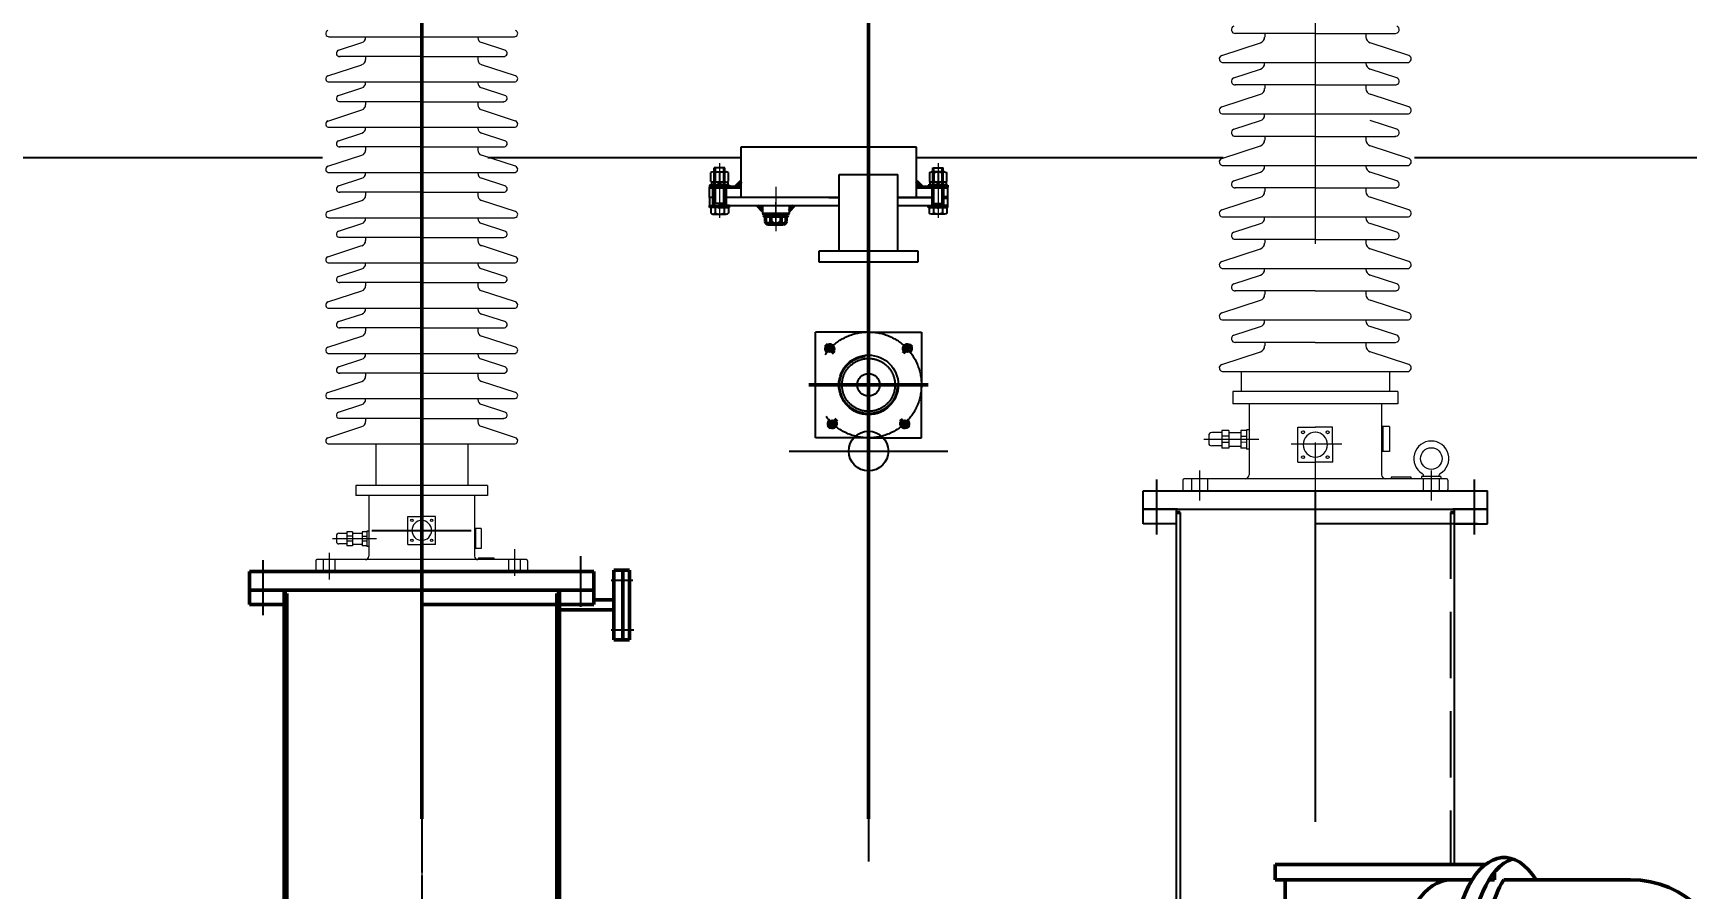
# Model space of a CAD drawing. Header units: millimetres. Extents: x -1000 to 22760, y -400 to 16400.
# Drawn here: x 10897 to 13395, y 12194 to 13487 of the extents above; entities that cross this region are included whole.
import ezdxf

# ---------------------------------------------------------------- set-up
doc = ezdxf.new("R2010")
doc.units = ezdxf.units.MM
doc.header["$LTSCALE"] = 400
for name, pattern in [('CENTER', [2, 1.25, -0.25, 0.25, -0.25]), ('DASHED', [0.75, 0.5, -0.25]), ('DASHED2', [0.375, 0.25, -0.125])]:
    doc.linetypes.add(name, pattern=pattern)
for name, color, linetype, lineweight in [('0粗实线层', 7, 'Continuous', 50), ('1.粗实线', 1, 'Continuous', 50), ('1虚线层', 5, 'DASHED', 25), ('2.点划线', 2, 'CENTER', 18), ('2中心线层', 1, 'CENTER', 25)]:
    doc.layers.add(name, color=color, linetype=linetype, lineweight=lineweight)
for name, color, linetype in [('1', 5, 'DASHED2'), ('1轮廓实线层', 7, 'Continuous'), ('2', 2, 'CENTER'), ('2细线层', 4, 'Continuous'), ('3中心线层', 1, 'CENTER'), ('4虚线层', 6, 'DASHED'), ('5剖面线层', 2, 'Continuous')]:
    doc.layers.add(name, color=color, linetype=linetype)
doc.styles.add('TH_GBDIM', font='txt.shx', dxfattribs={"width": 0.67, "bigfont": 'hztxt.shx'})
doc.dimstyles.new('TH_GBDIM', dxfattribs={"dimscale": 40, "dimtxt": 3.5, "dimasz": 2.5, "dimexe": 2, "dimexo": 0, "dimgap": 1.5, "dimtad": 0, "dimtoh": 1, "dimdec": 1, "dimdsep": 46, "dimtxsty": 'TH_GBDIM', "dimcen": 2.5, "dimclrd": 3, "dimclre": 3, "dimclrt": 6, "dimadec": 0, "dimazin": 2, "dimtfac": 0.714286, "dimtdec": 1, "dimtmove": 0, "dimatfit": 3, "dimfxl": 0, "dimtzin": 0, "dimlwd": -1, "dimlwe": -1, "dimarcsym": 0})

# ---------------------------------------------------------------- blocks, each defined once
blk = doc.blocks.new('A$C6B061F25')
for p, q in [((0, 993), (520, 993)), ((0, 965), (0, 993)), ((520, 965), (520, 993)), ((550, 995), (564, 995)), ((550, 995), (550, 890)), ((564, 995), (564, 890)), ((574, 995), (564, 995)), ((574, 995), (574, 890)), ((0, 943), (0, 965)), ((56, 965), (0, 965)), ((0, 965), (413.8, 965)), ((52, 965), (52, 103)), ((260, 965), (520, 965)), ((260, 965), (520, 965)), ((468, 965), (468, 125)), ((468, 965), (468, 103)), ((520, 965), (520, 943)), ((550, 950), (520, 950)), ((56, 943), (0, 943)), ((520, 943), (260, 943)), ((550, 935), (464, 935)), ((550, 890), (564, 890)), ((574, 890), (564, 890)), ((0, 75), (0, 125)), ((0, 125), (56, 125)), ((0, 125), (520, 125)), ((520, 125), (520, 75)), ((520, 103), (0, 103)), ((520, 103), (0, 103)), ((52, 103), (52, 103)), ((468, 75), (468, 103))]:
    blk.add_line(p, q)
at = {"color": 5}
for p, q in [((56, 960), (56, 108)), ((464, 960), (464, 108))]:
    blk.add_line(p, q, dxfattribs=at)
at = {"ltscale": 10}
blk.add_line((0, 75), (520, 75), dxfattribs=at)
at = {"layer": '0粗实线层'}
for p, q in [((56, 960), (52, 960)), ((464, 960), (468, 960)), ((56, 108), (52, 108)), ((464, 108), (468, 108))]:
    blk.add_line(p, q, dxfattribs=at)
at = {"layer": '1'}
blk.add_line((464, 960), (464, 125), dxfattribs=at)
at = {"layer": '2'}
for p, q in [((546, 980), (579, 980)), ((546, 905), (580.6, 905))]:
    blk.add_line(p, q, dxfattribs=at)
at = {"layer": '2中心线层', "lineweight": 0, "ltscale": 3}
blk.add_line((260, 1238.4), (260, 0), dxfattribs=at)
at = {"layer": '2中心线层'}
for p, q in [((20, 1010.3), (20, 927)), ((500, 1016.1), (500, 939.5)), ((20, 64.9), (20, 134.1)), ((500, 64.9), (500, 134.1))]:
    blk.add_line(p, q, dxfattribs=at)
at = {"layer": '3中心线层'}
for q in [(260, 431.5), (260, 486)]:
    blk.add_line((260, 1238.4), q, dxfattribs=at)
blk = doc.blocks.new('*U57')
at = {"layer": '1轮廓实线层'}
for p, q in [((-15, 3), (-15, 0)), ((0, 3), (-15, 3)), ((-15, 0), (0, 0)), ((0, 3), (15, 3)), ((15, 0), (0, 0)), ((15, 3), (15, 0))]:
    blk.add_line(p, q, dxfattribs=at)
at = {"layer": '3中心线层'}
blk.add_line((0, 5.1), (0, -1.8), dxfattribs=at)
at = {"layer": '4虚线层'}
for p, q in [((-8.8, 3), (-8.8, 0)), ((8.8, 3), (8.8, 0))]:
    blk.add_line(p, q, dxfattribs=at)
blk = doc.blocks.new('*U56')
at = {"layer": '1轮廓实线层'}
for p, q in [((-8, 0), (-8, 60)), ((8, 60), (-8, 60)), ((8, 0), (8, 60)), ((13.4, 0), (-13.4, 0)), ((-13.4, 0), (-13.4, -8.5)), ((8, 6), (-8, 6)), ((-6.7, 0), (-6.7, -8.5)), ((6.7, 0), (6.7, -8.5)), ((13.4, 0), (13.4, -8.5)), ((-10, -10), (0, -10)), ((0, -10), (10, -10))]:
    blk.add_line(p, q, dxfattribs=at)
for centre, radius, start, end in [((-10, -5.5), 4.48, 221.6782, 318.3218), ((0, 5.7), 15.7, 244.7157, 295.2843), ((10, -5.5), 4.48, 221.6782, 318.3218)]:
    blk.add_arc(centre, radius, start, end, dxfattribs=at)
at = {"layer": '2细线层'}
for p, q in [((-6.4, 6), (-6.4, 60)), ((6.4, 6), (6.4, 60))]:
    blk.add_line(p, q, dxfattribs=at)
blk = doc.blocks.new('*U58')
at = {"layer": '1轮廓实线层'}
for p, q in [((0, 4.1), (-12.4, 4.1)), ((-12.4, 4.1), (-12.4, 0)), ((-12.4, 0), (0, 0)), ((0, 0), (-2.4, 4.1)), ((0, 4.1), (12.4, 4.1)), ((0, 4.1), (2.4, 0)), ((12.4, 0), (0, 0)), ((12.4, 4.1), (12.4, 0))]:
    blk.add_line(p, q, dxfattribs=at)
at = {"layer": '3中心线层'}
blk.add_line((0, 6.2), (0, -2.1), dxfattribs=at)
blk = doc.blocks.new('*U59')
for p, q in [((-13.1, 1.2), (-13.1, 14.7)), ((-9.8, 15.9), (9.8, 15.9)), ((9.8, 0), (-9.8, 0)), ((-6.5, 14.7), (-6.5, 1.2)), ((6.5, 14.7), (6.5, 1.2)), ((13.1, 14.7), (13.1, 1.2))]:
    blk.add_line(p, q)
for centre, radius, start, end in [((-9.8, 10.8), 5.08, 49.9424, 130.0576), ((-9.8, 5.1), 5.08, 229.9424, 310.0576), ((0, -2.6), 18.5, 69.3402, 110.6598), ((0, 18.5), 18.5, 249.3402, 290.6598), ((9.8, 10.8), 5.08, 49.9424, 130.0576), ((9.8, 5.1), 5.08, 229.9424, 310.0576)]:
    blk.add_arc(centre, radius, start, end)
at = {"layer": '3中心线层'}
blk.add_line((0, 15.9), (0, 0), dxfattribs=at)
blk = doc.blocks.new('A$C290F59C8')
at = {"layer": '5剖面线层'}
for points in [[(1718, 465.3), (1710, 465.3), (1718, 473.7)], [(1983, 465.3), (1991, 465.3), (1983, 473.7)], [(1750.5, 429.3), (1742.6, 437.3), (1750.5, 437.3)], [(1790.5, 429.3), (1798.4, 437.3), (1790.5, 437.3)]]:
    blk.add_hatch(color=256, dxfattribs=at).paths.add_polyline_path(points)
at = {"layer": '1.粗实线'}
for p, q in [((1910.5, 1678.8), (1910.5, 197.5)), ((1718, 465.3), (1670.5, 465.3)), ((1676.5, 437.3), (1676.5, 465.3)), ((1694.5, 437.3), (1694.5, 465.3)), ((1709.6, 465.3), (1718, 473.7)), ((1991.4, 465.3), (1983, 473.7)), ((2030.5, 465.3), (1983, 465.3)), ((1750.5, 429.3), (1742.6, 437.3)), ((1790.5, 429.3), (1798.4, 437.3)), ((2030.5, 449.3), (2023.5, 449.3))]:
    blk.add_line(p, q, dxfattribs=at)
at = {"layer": '1.粗实线', "color": 7}
for p, q in [((1752.5, 422.8), (1752.5, 425.3)), ((1788.5, 422.8), (1788.5, 425.3)), ((1752.5, 422.8), (1770.5, 422.8)), ((1754, 421.3), (1752.5, 422.8)), ((1759.5, 421.3), (1754, 421.3)), ((1754.9, 421.3), (1754.9, 413.2)), ((1758.7, 409.4), (1770.5, 409.4)), ((1759.5, 421.3), (1770.5, 421.3)), ((1762.7, 421.3), (1762.7, 413.1)), ((1781.5, 422.8), (1770.5, 422.8)), ((1781.5, 421.3), (1770.5, 421.3)), ((1781, 409.4), (1770.5, 409.4)), ((1778.3, 421.3), (1778.3, 413.1)), ((1781.5, 422.8), (1788.5, 422.8)), ((1781.5, 421.3), (1787, 421.3)), ((1786.1, 421.3), (1786.1, 413.2)), ((1787, 421.3), (1788.5, 422.8))]:
    blk.add_line(p, q, dxfattribs=at)
for centre, start, end in [((1758.8, 413.3), 178.9227, 358.2957), ((1782.2, 413.3), 181.7043, 1.0773)]:
    blk.add_arc(centre, 3.9, start, end, dxfattribs=at)
blk.add_spline([(1762.7, 413.1), (1770.5, 409.4), (1778.3, 413.1)], degree=3, dxfattribs=at)
at = {"layer": '1轮廓实线层'}
for p, q in [((1718, 449.3), (1718, 525.8)), ((1983, 525.7), (1718, 525.7)), ((1983, 449.3), (1983, 525.7)), ((1085.5, 509.3), (160.5, 509.3)), ((1718, 509.3), (1335.5, 509.3)), ((2446.4, 509.3), (1983, 509.3)), ((3660.5, 509.3), (2735.5, 509.3)), ((1866, 368.3), (1866, 484.3)), ((1866, 484.3), (1955, 484.3)), ((1955, 368.3), (1955, 484.3)), ((1670.5, 449.3), (1670.5, 465.3)), ((2006.5, 437.3), (2006.5, 465.3)), ((2024.5, 437.3), (2024.5, 465.3)), ((2030.5, 449.3), (2030.5, 465.3)), ((1670.5, 449.3), (1670.5, 437.3)), ((1677.5, 449.3), (1670.5, 449.3)), ((1670.5, 437.3), (1770.5, 437.3)), ((1866, 449.3), (1693.5, 449.3)), ((1750.5, 437.3), (1750.5, 425.3)), ((1770.5, 425.3), (1750.5, 425.3)), ((1752.5, 425.3), (1758.5, 425.3)), ((1770.5, 437.3), (1866, 437.3)), ((1790.5, 425.3), (1770.5, 425.3)), ((1788.5, 425.3), (1781.5, 425.3)), ((1790.5, 437.3), (1790.5, 425.3)), ((1850.5, 449.3), (1866, 449.3)), ((1955, 449.3), (2007.5, 449.3)), ((2007.5, 449.3), (1955, 449.3)), ((1955, 437.3), (2030.5, 437.3)), ((2023.5, 449.3), (2030.5, 449.3)), ((2030.5, 437.3), (2030.5, 449.3)), ((1835.5, 368.3), (1835.5, 352.3)), ((1910.5, 368.3), (1835.5, 368.3)), ((1835.5, 352.3), (1910.5, 352.3)), ((1985.5, 368.3), (1910.5, 368.3)), ((1910.5, 352.3), (1985.5, 352.3)), ((1985.5, 352.3), (1985.5, 368.3))]:
    blk.add_line(p, q, dxfattribs=at)
at = {"layer": '2.点划线'}
for p, q in [((1685.5, 501.1), (1685.5, 418.6)), ((2015.5, 501.1), (2015.5, 418.6)), ((1910.5, 331.1), (1910.5, 492.5)), ((1770.5, 465.6), (1770.5, 398.5))]:
    blk.add_line(p, q, dxfattribs=at)
at = {"layer": '2.点划线', "color": 7}
blk.add_line((1770.5, 408.2), (1770.5, 442.2), dxfattribs=at)
at = {"layer": '1.粗实线'}
for name, p in [('*U56', (1685.5, 434.3)), ('*U57', (1685.5, 465.3)), ('*U58', (1685.5, 468.3))]:
    blk.add_blockref(name, p, dxfattribs=at)
at = {"layer": '1.粗实线', "xscale": -1}
for name, p in [('*U57', (2015.5, 465.3)), ('*U58', (2015.5, 468.3))]:
    blk.add_blockref(name, p, dxfattribs=at)
at = {"layer": '1.粗实线', "xscale": -1, "rotation": 180}
blk.add_blockref('*U57', (1685.5, 437.3), dxfattribs=at)
at = {"layer": '1.粗实线', "rotation": 180}
blk.add_blockref('*U57', (2015.5, 437.3), dxfattribs=at)
at = {"layer": '1轮廓实线层'}
blk.add_blockref('*U59', (1685.5, 472.4), dxfattribs=at)
at = {"layer": '1轮廓实线层', "xscale": -1}
for name, p in [('*U56', (2015.5, 434.3)), ('*U59', (2015.5, 472.4))]:
    blk.add_blockref(name, p, dxfattribs=at)
blk = doc.blocks.new('A$C56ED6EDD')
at = {"lineweight": 0}
for p, q in [((69.6, 1801), (350, 1801)), ((84.2, 1780.7), (119.5, 1792.2)), ((335.4, 1780.7), (300.1, 1792.2)), ((68.1, 1742.1), (119.5, 1758.8)), ((209.8, 1771.3), (85.7, 1771.3)), ((125.1, 1771.3), (125.1, 1766.5)), ((209.8, 1771.3), (334, 1771.3)), ((294.6, 1771.3), (294.6, 1766.5)), ((351.5, 1742.1), (300.1, 1758.8)), ((69.6, 1732.7), (350, 1732.7)), ((84.2, 1712.3), (119.5, 1723.8)), ((209.8, 1702.9), (85.7, 1702.9)), ((125.1, 1702.9), (125.1, 1698.1)), ((209.8, 1702.9), (334, 1702.9)), ((294.6, 1702.9), (294.6, 1698.1)), ((335.4, 1712.3), (300.1, 1723.8)), ((68.1, 1673.7), (119.5, 1690.5)), ((351.5, 1673.7), (300.1, 1690.5)), ((69.6, 1664.3), (350, 1664.3)), ((84.2, 1644), (119.5, 1655.5)), ((335.4, 1644), (300.1, 1655.5)), ((209.8, 1634.6), (85.7, 1634.6)), ((125.1, 1634.6), (125.1, 1629.7)), ((209.8, 1634.6), (334, 1634.6)), ((294.6, 1634.6), (294.6, 1629.7)), ((68.1, 1605.4), (119.5, 1622.1)), ((351.5, 1605.4), (300.1, 1622.1)), ((69.6, 1596), (350, 1596)), ((84.2, 1575.6), (119.5, 1587.1)), ((335.4, 1575.6), (300.1, 1587.1)), ((68.1, 1537), (119.5, 1553.7)), ((209.8, 1566.2), (85.7, 1566.2)), ((125.1, 1566.2), (125.1, 1561.4)), ((209.8, 1566.2), (334, 1566.2)), ((294.6, 1566.2), (294.6, 1561.4)), ((351.5, 1537), (300.1, 1553.7)), ((69.6, 1527.6), (350, 1527.6)), ((84.2, 1507.3), (119.5, 1518.8)), ((335.4, 1507.3), (300.1, 1518.8)), ((68.1, 1468.7), (119.5, 1485.4)), ((209.8, 1497.9), (85.7, 1497.9)), ((125.1, 1497.9), (125.1, 1493)), ((209.8, 1497.9), (334, 1497.9)), ((294.6, 1497.9), (294.6, 1493)), ((351.5, 1468.7), (300.1, 1485.4)), ((69.6, 1459.3), (350, 1459.3)), ((84.2, 1438.9), (119.5, 1450.4)), ((335.4, 1438.9), (300.1, 1450.4)), ((209.8, 1429.5), (85.7, 1429.5)), ((125.1, 1429.5), (125.1, 1424.7)), ((209.8, 1429.5), (334, 1429.5)), ((294.6, 1429.5), (294.6, 1424.7)), ((68.1, 1400.3), (119.5, 1417)), ((351.5, 1400.3), (300.1, 1417)), ((69.6, 1390.9), (350, 1390.9)), ((84.2, 1370.6), (119.5, 1382)), ((335.4, 1370.6), (300.1, 1382)), ((209.8, 1361.1), (85.7, 1361.1)), ((125.1, 1361.1), (125.1, 1356.3)), ((209.8, 1361.1), (334, 1361.1)), ((294.6, 1361.1), (294.6, 1356.3)), ((68.1, 1332), (119.5, 1348.7)), ((351.5, 1332), (300.1, 1348.7)), ((69.6, 1322.5), (350, 1322.5)), ((84.2, 1302.2), (119.5, 1313.7)), ((335.4, 1302.2), (300.1, 1313.7)), ((68.1, 1263.6), (119.5, 1280.3)), ((209.8, 1292.8), (85.7, 1292.8)), ((125.1, 1292.8), (125.1, 1288)), ((209.8, 1292.8), (334, 1292.8)), ((294.6, 1292.8), (294.6, 1288)), ((351.5, 1263.6), (300.1, 1280.3)), ((69.6, 1254.2), (350, 1254.2)), ((84.2, 1233.8), (119.5, 1245.3)), ((209.8, 1224.4), (85.7, 1224.4)), ((125.1, 1224.4), (125.1, 1219.6)), ((209.8, 1224.4), (334, 1224.4)), ((294.6, 1224.4), (294.6, 1219.6)), ((335.4, 1233.8), (300.1, 1245.3)), ((68.1, 1195.2), (119.5, 1211.9)), ((351.5, 1195.2), (300.1, 1211.9)), ((69.6, 1185.8), (350, 1185.8)), ((140.3, 1185.8), (140.3, 1123)), ((279.4, 1185.8), (279.4, 1123)), ((110.3, 1123), (110.3, 1108)), ((309.4, 1123), (110.3, 1123)), ((309.4, 1108), (110.3, 1108)), ((129.9, 1108), (129.9, 1016)), ((289.8, 1108), (289.8, 1016)), ((309.4, 1123), (309.4, 1108)), ((188.9, 1034), (188.9, 1076.2)), ((188.9, 1076.2), (210, 1076.2)), ((230.7, 1076.2), (209.6, 1076.2)), ((230.8, 1034), (230.7, 1076.2)), ((96.8, 1050.7), (84.5, 1050.7)), ((105.2, 1053.2), (96.8, 1053.2)), ((96.8, 1053.2), (96.8, 1031.8)), ((105.2, 1053.2), (105.2, 1031.8)), ((119.6, 1050.4), (105.2, 1050.4)), ((126.8, 1053.2), (119.6, 1053.2)), ((119.6, 1053.2), (119.6, 1031.8)), ((129.9, 1054), (126.8, 1054)), ((126.8, 1054), (126.8, 1030.9)), ((289.8, 1058), (289.8, 1028)), ((299.5, 1058), (289.8, 1058)), ((291.2, 1058), (291.2, 1028)), ((299.5, 1058), (299.5, 1028)), ((81, 1047.2), (81, 1038.2)), ((96.8, 1034.6), (84.5, 1034.6)), ((105.2, 1046.3), (96.8, 1046.3)), ((105.2, 1038.7), (96.8, 1038.7)), ((105.2, 1031.8), (96.8, 1031.8)), ((119.6, 1033.8), (105.2, 1033.8)), ((126.7, 1038.8), (119.5, 1039)), ((126.8, 1046), (119.6, 1046)), ((126.8, 1031.8), (119.6, 1031.8)), ((129.9, 1030.9), (126.8, 1030.9)), ((188.9, 1034), (210, 1034)), ((230.8, 1034), (209.6, 1034)), ((289.8, 1028), (289.8, 1028)), ((299.5, 1028), (289.8, 1028)), ((49.8, 1009.4), (49.8, 994.6)), ((209.8, 1011), (51.4, 1011)), ((82.7, 1011), (76.7, 1011)), ((368.1, 1011), (209.8, 1011)), ((319.2, 1013.2), (295, 1013.2)), ((295, 1013.2), (295, 1011)), ((319.2, 1011), (319.2, 1013.2)), ((369.7, 1009.4), (369.7, 994.6)), ((209.8, 993), (71.4, 993)), ((82.5, 993), (76.7, 993))]:
    blk.add_line(p, q, dxfattribs=at)
for centre in [(194.9, 1070.2), (224.7, 1070.2), (194.9, 1040), (224.7, 1040)]:
    blk.add_circle(centre, 1.81, dxfattribs=at)
for centre, radius, start, end in [((69.6, 1805.9), 4.83, 108, 280), ((117, 1799.8), 8.04, 288, 0), ((302.6, 1799.8), 8.04, 180, 252), ((350, 1805.9), 4.83, 260, 72), ((85.7, 1776.1), 4.83, 108, 280), ((334, 1776.1), 4.83, 260, 72), ((117, 1766.5), 8.04, 288, 0), ((302.6, 1766.5), 8.04, 180, 252), ((69.6, 1737.5), 4.83, 108, 280), ((117, 1731.5), 8.04, 288, 0), ((302.6, 1731.5), 8.04, 180, 252), ((350, 1737.5), 4.83, 260, 72), ((85.7, 1707.8), 4.83, 108, 280), ((334, 1707.8), 4.83, 260, 72), ((117, 1698.1), 8.04, 288, 0), ((302.6, 1698.1), 8.04, 180, 252), ((69.6, 1669.2), 4.83, 108, 280), ((117, 1663.1), 8.04, 288, 0), ((302.6, 1663.1), 8.04, 180, 252), ((350, 1669.2), 4.83, 260, 72), ((85.7, 1639.4), 4.83, 108, 280), ((117, 1629.7), 8.04, 288, 0), ((302.6, 1629.7), 8.04, 180, 252), ((334, 1639.4), 4.83, 260, 72), ((69.6, 1600.8), 4.83, 108, 280), ((350, 1600.8), 4.83, 260, 72), ((85.7, 1571), 4.83, 108, 280), ((117, 1594.8), 8.04, 288, 0), ((302.6, 1594.8), 8.04, 180, 252), ((334, 1571), 4.83, 260, 72), ((117, 1561.4), 8.04, 288, 0), ((302.6, 1561.4), 8.04, 180, 252), ((69.6, 1532.4), 4.83, 108, 280), ((117, 1526.4), 8.04, 288, 0), ((302.6, 1526.4), 8.04, 180, 252), ((350, 1532.4), 4.83, 260, 72), ((85.7, 1502.7), 4.83, 108, 280), ((334, 1502.7), 4.83, 260, 72), ((117, 1493), 8.04, 288, 0), ((302.6, 1493), 8.04, 180, 252), ((69.6, 1464.1), 4.83, 108, 280), ((117, 1458), 8.04, 288, 0), ((302.6, 1458), 8.04, 180, 252), ((350, 1464.1), 4.83, 260, 72), ((85.7, 1434.3), 4.83, 108, 280), ((117, 1424.7), 8.04, 288, 0), ((302.6, 1424.7), 8.04, 180, 252), ((334, 1434.3), 4.83, 260, 72), ((69.6, 1395.7), 4.83, 108, 280), ((350, 1395.7), 4.83, 260, 72), ((117, 1389.7), 8.04, 288, 0), ((302.6, 1389.7), 8.04, 180, 252), ((85.7, 1366), 4.83, 108, 280), ((117, 1356.3), 8.04, 288, 0), ((302.6, 1356.3), 8.04, 180, 252), ((334, 1366), 4.83, 260, 72), ((69.6, 1327.4), 4.83, 108, 280), ((350, 1327.4), 4.83, 260, 72), ((85.7, 1297.6), 4.83, 108, 280), ((117, 1321.3), 8.04, 288, 0), ((302.6, 1321.3), 8.04, 180, 252), ((334, 1297.6), 4.83, 260, 72), ((117, 1288), 8.04, 288, 0), ((302.6, 1288), 8.04, 180, 252), ((69.6, 1259), 4.83, 108, 280), ((117, 1253), 8.04, 288, 0), ((302.6, 1253), 8.04, 180, 252), ((350, 1259), 4.83, 260, 72), ((85.7, 1229.3), 4.83, 108, 280), ((334, 1229.3), 4.83, 260, 72), ((117, 1219.6), 8.04, 288, 0), ((302.6, 1219.6), 8.04, 180, 252), ((69.6, 1190.6), 4.83, 108, 280), ((350, 1190.6), 4.83, 260, 72), ((84.5, 1047.2), 3.56, 90, 180), ((210.1, 1055.1), 15.1, 90.2421, 269.6798), ((209.6, 1055.1), 15.1, 270.3202, 89.7579), ((84.5, 1038.2), 3.56, 180, 270), ((51.4, 1009.4), 1.61, 90, 180), ((124.9, 1016), 5, 270, 0), ((294.8, 1016), 5, 180, 270), ((368.1, 1009.4), 1.61, 0, 90), ((51.4, 994.6), 1.61, 180, 270), ((368.1, 994.6), 1.61, 270, 0)]:
    blk.add_arc(centre, radius, start, end, dxfattribs=at)
at = {"layer": '2中心线层', "lineweight": 0, "ltscale": 3}
for p, q in [((209.8, 2173.5), (209.8, 0)), ((141.5, 1042.5), (75.1, 1042.5)), ((349.8, 1026.6), (349.8, 986.3)), ((60.8, 1011), (60.8, 993)), ((69.8, 1021.3), (69.8, 981.1)), ((78.8, 1011), (78.8, 993)), ((340.7, 1011), (340.7, 993)), ((358.7, 1011), (358.7, 993))]:
    blk.add_line(p, q, dxfattribs=at)
at = {"layer": '2中心线层'}
for p, q in [((209.8, 2133.8), (209.8, 149.1)), ((134.5, 1055.1), (284.6, 1055.1))]:
    blk.add_line(p, q, dxfattribs=at)
at = {"layer": '3中心线层'}
for q in [(209.8, 456.5), (209.8, 486)]:
    blk.add_line((209.8, 1238.4), q, dxfattribs=at)
blk = doc.blocks.new('A$C02D23720')
at = {"lineweight": 0}
for p, q in [((262.6, 1686.1), (141.2, 1686.1)), ((186.1, 1686.1), (186.1, 1680.6)), ((262.6, 1686.1), (383.8, 1686.1)), ((338.9, 1686.1), (338.9, 1680.6)), ((121.2, 1652.9), (179.7, 1671.9)), ((403.8, 1652.9), (345.2, 1671.9)), ((122.9, 1642.2), (402.1, 1642.2)), ((139.5, 1619), (179.7, 1632.1)), ((385.5, 1619), (345.2, 1632.1)), ((262.6, 1608.3), (141.2, 1608.3)), ((186.1, 1608.3), (186.1, 1602.8)), ((262.6, 1608.3), (383.8, 1608.3)), ((338.9, 1608.3), (338.9, 1602.8)), ((121.2, 1575.1), (179.7, 1594.1)), ((403.8, 1575.1), (345.2, 1594.1)), ((122.9, 1564.4), (402.1, 1564.4)), ((139.5, 1541.2), (179.7, 1554.3)), ((385.5, 1541.2), (345.2, 1554.3)), ((262.6, 1530.5), (141.2, 1530.5)), ((186.1, 1530.5), (186.1, 1525)), ((262.6, 1530.5), (383.8, 1530.5)), ((338.9, 1530.5), (338.9, 1525)), ((121.2, 1497.3), (179.7, 1516.3)), ((403.8, 1497.3), (345.2, 1516.3)), ((122.9, 1486.6), (402.1, 1486.6)), ((139.5, 1463.4), (179.7, 1476.5)), ((385.5, 1463.4), (345.2, 1476.5)), ((262.6, 1452.7), (141.2, 1452.7)), ((186.1, 1452.7), (186.1, 1447.2)), ((262.6, 1452.7), (383.8, 1452.7)), ((338.9, 1452.7), (338.9, 1447.2)), ((121.2, 1419.5), (179.7, 1438.5)), ((403.8, 1419.5), (345.2, 1438.5)), ((122.9, 1408.7), (402.1, 1408.7)), ((139.5, 1385.6), (179.7, 1398.7)), ((262.6, 1374.9), (141.2, 1374.9)), ((186.1, 1374.9), (186.1, 1369.4)), ((262.6, 1374.9), (383.8, 1374.9)), ((338.9, 1374.9), (338.9, 1369.4)), ((385.5, 1385.6), (345.2, 1398.7)), ((121.2, 1341.7), (179.7, 1360.7)), ((403.8, 1341.7), (345.2, 1360.7)), ((122.9, 1330.9), (402.1, 1330.9)), ((139.5, 1307.8), (179.7, 1320.9)), ((385.5, 1307.8), (345.2, 1320.9)), ((121.2, 1263.8), (179.7, 1282.9)), ((262.6, 1297.1), (141.2, 1297.1)), ((186.1, 1297.1), (186.1, 1291.6)), ((262.6, 1297.1), (383.8, 1297.1)), ((338.9, 1297.1), (338.9, 1291.6)), ((403.8, 1263.8), (345.2, 1282.9)), ((122.9, 1253.1), (402.1, 1253.1)), ((139.5, 1230), (179.7, 1243)), ((385.5, 1230), (345.2, 1243)), ((121.2, 1186), (179.7, 1205)), ((262.6, 1219.3), (141.2, 1219.3)), ((186.1, 1219.3), (186.1, 1213.8)), ((262.6, 1219.3), (383.8, 1219.3)), ((338.9, 1219.3), (338.9, 1213.8)), ((403.8, 1186), (345.2, 1205)), ((122.9, 1175.3), (402.1, 1175.3)), ((150.6, 1175.3), (150.6, 1145)), ((374.5, 1175.3), (374.5, 1145)), ((387, 1145), (138.1, 1145)), ((138.1, 1145), (138.1, 1126.3)), ((387, 1126.3), (138.1, 1126.3)), ((162.6, 1126.3), (162.6, 1019.3)), ((362.6, 1126.3), (362.6, 1019.3)), ((387, 1145), (387, 1126.3)), ((101.5, 1078.5), (101.5, 1067.3)), ((121.3, 1083), (106, 1083)), ((121.3, 1086), (121.3, 1059.3)), ((131.9, 1086), (121.3, 1086)), ((131.9, 1077.4), (121.3, 1077.4)), ((131.9, 1086), (131.9, 1059.3)), ((149.8, 1082.5), (131.9, 1082.5)), ((149.8, 1086), (149.8, 1059.3)), ((158.8, 1086), (149.8, 1086)), ((158.8, 1077.1), (149.8, 1077.1)), ((158.8, 1087.1), (158.8, 1058.1)), ((162.6, 1087.1), (158.8, 1087.1)), ((236.4, 1091.1), (262.8, 1091.1)), ((236.4, 1038.3), (236.4, 1091.1)), ((288.7, 1091.1), (262.3, 1091.1)), ((288.8, 1038.3), (288.7, 1091.1)), ((374.6, 1092.1), (362.6, 1092.1)), ((362.6, 1092.1), (362.6, 1054.5)), ((364.4, 1092.1), (364.4, 1054.5)), ((374.6, 1092.1), (374.6, 1054.5)), ((121.3, 1062.8), (106, 1062.8)), ((131.9, 1067.9), (121.3, 1067.9)), ((131.9, 1059.3), (121.3, 1059.3)), ((149.8, 1061.8), (131.9, 1061.8)), ((158.7, 1068.1), (149.7, 1068.3)), ((158.8, 1059.3), (149.8, 1059.3)), ((162.6, 1058.1), (158.8, 1058.1)), ((374.6, 1054.5), (362.6, 1054.5)), ((362.6, 1054.5), (362.6, 1054.5)), ((236.4, 1038.3), (262.8, 1038.3)), ((288.8, 1038.3), (262.4, 1038.3)), ((62.6, 1011), (62.6, 997)), ((262.6, 1013), (64.6, 1013)), ((103.7, 1013), (96.1, 1013)), ((460.6, 1013), (262.6, 1013)), ((377, 1015.8), (377, 1013)), ((407.2, 1015.8), (377, 1015.8)), ((407.2, 1013), (407.2, 1015.8)), ((462.6, 1011), (462.6, 997)), ((262.6, 995), (64.6, 995)), ((103.5, 995), (96.1, 995)), ((460.6, 995), (262.6, 995))]:
    blk.add_line(p, q, dxfattribs=at)
at = {"lineweight": 0, "ltscale": 2}
for p, q in [((452, 1016.7), (423.1, 1016.7)), ((423.1, 1016.7), (423.1, 1013)), ((452, 1016.7), (452, 1013))]:
    blk.add_line(p, q, dxfattribs=at)
at = {"lineweight": 0}
for centre, radius in [((244, 1083.5), 2.26), ((281.2, 1083.5), 2.26), ((437.8, 1043.7), 16.3), ((244, 1045.8), 2.26), ((281.2, 1045.8), 2.26)]:
    blk.add_circle(centre, radius, dxfattribs=at)
for centre, radius, start, end in [((141.2, 1691.6), 5.49, 108, 280), ((176.9, 1680.6), 9.15, 288, 0), ((348.1, 1680.6), 9.15, 180, 252), ((383.8, 1691.6), 5.49, 260, 72), ((122.9, 1647.7), 5.49, 108, 280), ((402.1, 1647.7), 5.49, 260, 72), ((176.9, 1640.8), 9.15, 288, 0), ((348.1, 1640.8), 9.15, 180, 252), ((141.2, 1613.8), 5.49, 108, 280), ((176.9, 1602.8), 9.15, 288, 0), ((348.1, 1602.8), 9.15, 180, 252), ((383.8, 1613.8), 5.49, 260, 72), ((122.9, 1569.9), 5.49, 108, 280), ((402.1, 1569.9), 5.49, 260, 72), ((176.9, 1563), 9.15, 288, 0), ((141.2, 1536), 5.49, 108, 280), ((176.9, 1525), 9.15, 288, 0), ((348.1, 1525), 9.15, 180, 252), ((383.8, 1536), 5.49, 260, 72), ((122.9, 1492.1), 5.49, 108, 280), ((176.9, 1485.2), 9.15, 288, 0), ((348.1, 1485.2), 9.15, 180, 252), ((402.1, 1492.1), 5.49, 260, 72), ((141.2, 1458.2), 5.49, 108, 280), ((383.8, 1458.2), 5.49, 260, 72), ((176.9, 1447.2), 9.15, 288, 0), ((348.1, 1447.2), 9.15, 180, 252), ((122.9, 1414.2), 5.49, 108, 280), ((176.9, 1407.4), 9.15, 288, 0), ((348.1, 1407.4), 9.15, 180, 252), ((402.1, 1414.2), 5.49, 260, 72), ((141.2, 1380.4), 5.49, 108, 280), ((383.8, 1380.4), 5.49, 260, 72), ((176.9, 1369.4), 9.15, 288, 0), ((348.1, 1369.4), 9.15, 180, 252), ((122.9, 1336.4), 5.49, 108, 280), ((176.9, 1329.6), 9.15, 288, 0), ((348.1, 1329.6), 9.15, 180, 252), ((402.1, 1336.4), 5.49, 260, 72), ((141.2, 1302.6), 5.49, 108, 280), ((383.8, 1302.6), 5.49, 260, 72), ((176.9, 1291.6), 9.15, 288, 0), ((348.1, 1291.6), 9.15, 180, 252), ((122.9, 1258.6), 5.49, 108, 280), ((176.9, 1251.7), 9.15, 288, 0), ((348.1, 1251.7), 9.15, 180, 252), ((402.1, 1258.6), 5.49, 260, 72), ((141.2, 1224.7), 5.49, 108, 280), ((383.8, 1224.7), 5.49, 260, 72), ((176.9, 1213.8), 9.15, 288, 0), ((348.1, 1213.8), 9.15, 180, 252), ((122.9, 1180.8), 5.49, 108, 280), ((402.1, 1180.8), 5.49, 260, 72), ((106, 1078.5), 4.45, 90, 180), ((262.9, 1064.7), 18.8, 90.2421, 269.6798), ((262.3, 1064.7), 18.8, 270.3202, 89.7579), ((106, 1067.3), 4.45, 180, 270), ((437.8, 1043.7), 26.5, 300.7645, 239.2355), ((64.6, 1011), 2.01, 90, 180), ((156.4, 1019.3), 6.25, 270, 0), ((368.8, 1019.3), 6.25, 180, 270), ((421.9, 1017.1), 4.45, 0, 59.2355), ((453.6, 1017.1), 4.45, 120.7645, 180), ((460.6, 1011), 2.01, 0, 90), ((64.6, 997), 2.01, 180, 270), ((460.6, 997), 2.01, 270, 0)]:
    blk.add_arc(centre, radius, start, end, dxfattribs=at)
at = {"layer": '2中心线层', "lineweight": 0, "ltscale": 3}
for p, q in [((262.6, 2868.2), (262.6, 995)), ((177.2, 1072.6), (94.2, 1072.6)), ((302.5, 1065.5), (226.2, 1065.5)), ((87.6, 1025.9), (87.6, 980.1)), ((437.6, 1025.9), (437.6, 980.1)), ((75.6, 1013), (75.6, 995)), ((99.6, 1013), (99.6, 995)), ((425.6, 1013), (425.6, 995)), ((449.6, 1013), (449.6, 995))]:
    blk.add_line(p, q, dxfattribs=at)
blk = doc.blocks.new('A$C732830A4')
for p, q in [((88.1, 232.9), (10.3, 232.9)), ((10.3, 73), (10.3, 232.9)), ((88.1, 232.9), (170.2, 232.9)), ((170.2, 232.9), (170.2, 153.7)), ((170.2, 73), (170.2, 153.7)), ((91.4, 73), (10.3, 73)), ((91.4, 73), (170.2, 73))]:
    blk.add_line(p, q)
for centre, radius in [((31.6, 207.5), 4.97), ((148.8, 207.5), 4.97), ((90.2, 153), 45), ((90.2, 153), 17), ((35.5, 94.5), 4.97), ((90.2, 53), 30), ((144.8, 94.5), 4.97)]:
    blk.add_circle(centre, radius)
at = {"layer": '0粗实线层', "color": 1}
for p, q in [((90.2, 39.3), (90.2, 266.7)), ((90.2, 233.5), (90.2, 78.7)), ((180.4, 153), (0, 153)), ((11.9, 153), (166, 153))]:
    blk.add_line(p, q, dxfattribs=at)
at = {"layer": '0粗实线层'}
for p, q in [((38.2, 201), (25.1, 214)), ((142.3, 201), (155.3, 214)), ((42.1, 101.1), (29.1, 88.1)), ((138.3, 101.1), (151.3, 88.1))]:
    blk.add_line(p, q, dxfattribs=at)
for centre, start, end in [((31.6, 207.5), 306.113, 241.0728), ((148.8, 207.5), 298.9272, 233.887), ((35.5, 94.5), 118.9272, 53.887), ((144.8, 94.5), 126.113, 61.0728)]:
    blk.add_arc(centre, 6, start, end, dxfattribs=at)
at = {"layer": '1虚线层'}
for radius in [80, 43.5]:
    blk.add_circle((90.2, 153), radius, dxfattribs=at)
at = {"layer": '2中心线层'}
for p, q in [((90.2, 239.1), (90.2, 73.1)), ((7.2, 153), (173.2, 153)), ((90.2, 173), (90.2, -67)), ((90.2, 106), (90.2, 40)), ((90.2, 106), (90.2, 40)), ((-29.8, 53), (210.2, 53))]:
    blk.add_line(p, q, dxfattribs=at)
at = {"layer": '2中心线层', "color": 1}
blk.add_line((90.2, 236.5), (90.2, 72.5), dxfattribs=at)
at = {"layer": '2中心线层'}
blk.add_circle((90.2, 153), 40, dxfattribs=at)
blk = doc.blocks.new('A$C76C92902')
at = {"layer": '0粗实线层'}
for p, q in [((-55.22, 150.74), (-55.22, 158.45)), ((50.7, 158.45), (-55.22, 158.45)), ((44.01, 150.74), (-55.22, 150.74)), ((-50.13, 76.26), (-50.13, 150.74)), ((33.63, 150.74), (44.01, 150.74)), ((55.22, 150.74), (52.47, 150.74)), ((52.47, 150.74), (55.22, 150.74)), ((55.22, 150.74), (55.22, 154.58)), ((59.86, 150.74), (123.7, 150.74))]:
    blk.add_line(p, q, dxfattribs=at)
blk.add_arc((123.7, 100.74), 50, 0, 90, dxfattribs=at)
at = {"layer": '0粗实线层', "extrusion": (0, 0, -1)}
for centre, start_param, end_param in [((60.08, 113.5), 2.520896, 6.977565), ((68.54, 113.5), 3.310792, 6.113986), ((75.93, 113.5), 3.833265, 5.588806)]:
    blk.add_ellipse(centre, major_axis=(0, 48.46), ratio=0.51834, start_param=start_param, end_param=end_param, dxfattribs=at)
at = {"layer": '0粗实线层'}
blk.add_ellipse((33.63, 113.5), major_axis=(0, -37.24), ratio=0.656897, start_param=3.141593, end_param=6.283185, dxfattribs=at)
blk = doc.blocks.new('*D212')
at = {"layer": '0粗实线层', "color": 3}
for p, q in [((7808, 13841.6), (7808, 7342.3)), ((20557.9, 12055.6), (21920.6, 12055.6)), ((21840.6, 11955.6), (21840.6, 10522.6)), ((21840.6, 8740.7), (21840.6, 10173.6)), ((343, 8644.3), (343, 7342.3)), ((19489.9, 8640.7), (21920.6, 8640.7)), ((443, 7422.3), (3812.1, 7422.3)), ((7708, 7422.3), (4179.9, 7422.3))]:
    blk.add_line(p, q, dxfattribs=at)
for points in [[(21823.9, 11955.6), (21857.2, 11955.6), (21840.6, 12055.6)], [(21823.9, 8740.7), (21857.2, 8740.7), (21840.6, 8640.7)], [(443, 7439), (443, 7405.6), (343, 7422.3)], [(7708, 7439), (7708, 7405.6), (7808, 7422.3)]]:
    blk.add_solid(points, dxfattribs=at)
at = {"layer": 'Defpoints', "color": 0}
for p in [(7808, 13841.6), (20557.9, 12055.6), (343, 8644.3), (19489.9, 8640.7), (21840.6, 8640.7), (7808, 7422.3)]:
    blk.add_point(p, dxfattribs=at)
at = {"layer": '0粗实线层', "color": 6, "insert": (21840.6, 10348.1), "char_height": 140, "attachment_point": 5, "rotation": 90, "style": 'TH_GBDIM'}
blk.add_mtext('3415', dxfattribs=at)
at = {"layer": '0粗实线层', "color": 6, "insert": (3996, 7422.3), "char_height": 140, "attachment_point": 5, "style": 'TH_GBDIM'}
blk.add_mtext('7465', dxfattribs=at)
blk = doc.blocks.new('*D214')
at = {"layer": '0粗实线层', "color": 3}
for p, q in [((19338, 12091.6), (19338, 12868.2)), ((20557.9, 12055.6), (20557.9, 12868.2)), ((19438, 12788.2), (19780.1, 12788.2)), ((20457.9, 12788.2), (20115.9, 12788.2)), ((6559.7, 11755.6), (8039.7, 11755.6)), ((7959.7, 11655.6), (7959.7, 10358.6)), ((7959.7, 8740.7), (7959.7, 10037.7)), ((6270.7, 8640.7), (8039.7, 8640.7))]:
    blk.add_line(p, q, dxfattribs=at)
for points in [[(19438, 12804.9), (19438, 12771.5), (19338, 12788.2)], [(20457.9, 12804.9), (20457.9, 12771.5), (20557.9, 12788.2)], [(7943, 11655.6), (7976.3, 11655.6), (7959.7, 11755.6)], [(7943, 8740.7), (7976.3, 8740.7), (7959.7, 8640.7)]]:
    blk.add_solid(points, dxfattribs=at)
at = {"layer": 'Defpoints', "color": 0}
for p in [(20557.9, 12788.2), (19338, 12091.6), (20557.9, 12055.6), (6559.7, 11755.6), (6270.7, 8640.7), (7959.7, 8640.7)]:
    blk.add_point(p, dxfattribs=at)
at = {"layer": '0粗实线层', "color": 6, "insert": (19948, 12788.2), "char_height": 140, "attachment_point": 5, "style": 'TH_GBDIM'}
blk.add_mtext('1220', dxfattribs=at)
at = {"layer": '0粗实线层', "color": 6, "insert": (7959.7, 10198.1), "char_height": 140, "attachment_point": 5, "rotation": 90, "style": 'TH_GBDIM'}
blk.add_mtext('3115', dxfattribs=at)
blk = doc.blocks.new('*D219')
at = {"layer": '0粗实线层', "color": 3}
for p, q in [((11483.9, 12299.8), (11483.9, 14811.9)), ((12158.9, 12299.8), (12158.9, 14811.9)), ((11583.9, 14731.9), (11672.3, 14731.9)), ((12058.9, 14731.9), (11970.6, 14731.9))]:
    blk.add_line(p, q, dxfattribs=at)
for points in [[(11583.9, 14748.6), (11583.9, 14715.3), (11483.9, 14731.9)], [(12058.9, 14748.6), (12058.9, 14715.3), (12158.9, 14731.9)]]:
    blk.add_solid(points, dxfattribs=at)
at = {"layer": 'Defpoints', "color": 0}
for p in [(12158.9, 14731.9), (11483.9, 12299.8), (12158.9, 12299.8)]:
    blk.add_point(p, dxfattribs=at)
at = {"layer": '0粗实线层', "color": 6, "insert": (11821.4, 14731.9), "char_height": 140, "attachment_point": 5, "style": 'TH_GBDIM'}
blk.add_mtext('675', dxfattribs=at)
blk = doc.blocks.new('*D227')
at = {"layer": '0粗实线层', "color": 3}
for p, q in [((11451.4, 14058.6), (9188.4, 14058.6)), ((9268.4, 13958.6), (9268.4, 11522.2)), ((9268.4, 8740.7), (9268.4, 11177.1)), ((11373.7, 8640.7), (9188.4, 8640.7))]:
    blk.add_line(p, q, dxfattribs=at)
for points in [[(9251.8, 13958.6), (9285.1, 13958.6), (9268.4, 14058.6)], [(9251.8, 8740.7), (9285.1, 8740.7), (9268.4, 8640.7)]]:
    blk.add_solid(points, dxfattribs=at)
at = {"layer": 'Defpoints', "color": 0}
for p in [(11451.4, 14058.6), (9268.4, 8640.7), (11373.7, 8640.7)]:
    blk.add_point(p, dxfattribs=at)
at = {"layer": '0粗实线层', "color": 6, "insert": (9268.4, 11349.6), "char_height": 140, "attachment_point": 5, "rotation": 90, "style": 'TH_GBDIM'}
blk.add_mtext('5418', dxfattribs=at)
blk = doc.blocks.new('*D228')
at = {"layer": '0粗实线层', "color": 3}
for p, q in [((12798.5, 14555.6), (15127.2, 14555.6)), ((15047.2, 14455.6), (15047.2, 11768.1)), ((15047.2, 8740.7), (15047.2, 11428.2)), ((12668.5, 8640.7), (15127.2, 8640.7))]:
    blk.add_line(p, q, dxfattribs=at)
for points in [[(15030.5, 14455.6), (15063.9, 14455.6), (15047.2, 14555.6)], [(15030.5, 8740.7), (15063.9, 8740.7), (15047.2, 8640.7)]]:
    blk.add_solid(points, dxfattribs=at)
at = {"layer": 'Defpoints', "color": 0}
for p in [(12798.5, 14555.6), (12668.5, 8640.7), (15047.2, 8640.7)]:
    blk.add_point(p, dxfattribs=at)
at = {"layer": '0粗实线层', "color": 6, "insert": (15047.2, 11598.1), "char_height": 140, "attachment_point": 5, "rotation": 90, "style": 'TH_GBDIM'}
blk.add_mtext('5915', dxfattribs=at)
blk = doc.blocks.new('*D229')
at = {"layer": '0粗实线层', "color": 3}
for p, q in [((10490.9, 14510.6), (9015.7, 14510.6)), ((9095.7, 14410.6), (9095.7, 11752.9)), ((9095.7, 8740.7), (9095.7, 11398.4)), ((11373.7, 8640.7), (9015.7, 8640.7))]:
    blk.add_line(p, q, dxfattribs=at)
for points in [[(9079, 14410.6), (9112.3, 14410.6), (9095.7, 14510.6)], [(9079, 8740.7), (9112.3, 8740.7), (9095.7, 8640.7)]]:
    blk.add_solid(points, dxfattribs=at)
at = {"layer": 'Defpoints', "color": 0}
for p in [(10490.9, 14510.6), (9095.7, 8640.7), (11373.7, 8640.7)]:
    blk.add_point(p, dxfattribs=at)
at = {"layer": '0粗实线层', "color": 6, "insert": (9095.7, 11575.6), "char_height": 140, "attachment_point": 5, "rotation": 90, "style": 'TH_GBDIM'}
blk.add_mtext('5870', dxfattribs=at)

msp = doc.modelspace()

# ---------------------------------------------------------------- linework, layer by layer
for p, q in [((12573.929, 12795.628), (13093.929, 12795.628)), ((12573.929, 12767.628), (12573.929, 12795.628)), ((13093.929, 12767.628), (13093.929, 12795.628)), ((12573.929, 12745.628), (12573.929, 12767.628)), ((12625.929, 12767.628), (12573.929, 12767.628)), ((12573.929, 12767.628), (12625.929, 12767.628)), ((12608.966, 12767.628), (13078.929, 12767.628)), ((12623.929, 12767.628), (12623.929, 11755.628)), ((12833.929, 12767.628), (13078.929, 12767.628)), ((13041.929, 12767.628), (13093.929, 12767.628)), ((13093.929, 12767.628), (13041.929, 12767.628)), ((13043.929, 12767.628), (13043.929, 12230.977)), ((13093.929, 12745.628), (13093.929, 12767.628)), ((12623.929, 12745.628), (12573.929, 12745.628)), ((13078.929, 12745.628), (12833.929, 12745.628)), ((13043.929, 12745.628), (13093.929, 12745.628))]:
    msp.add_line(p, q)
at = {"color": 5}
msp.add_line((12629.929, 12762.628), (12629.929, 11788.628), dxfattribs=at)
at = {"layer": '0粗实线层'}
for p, q in [((12629.929, 12762.628), (12623.929, 12762.628)), ((13037.929, 12762.628), (13043.929, 12762.628))]:
    msp.add_line(p, q, dxfattribs=at)
at = {"layer": '1', "color": 5}
msp.add_line((13037.929, 12762.628), (13037.929, 12230.977), dxfattribs=at)
at = {"layer": '2中心线层'}
for p, q in [((12593.929, 12812.907), (12593.929, 12729.609)), ((12833.929, 12795.628), (12833.929, 12230.977)), ((13073.929, 12812.907), (13073.929, 12729.609)), ((12158.929, 12735.628), (12158.929, 8377.767))]:
    msp.add_line(p, q, dxfattribs=at)

# ---------------------------------------------------------------- block references
msp.add_blockref('A$C732830A4', (12068.742, 12802.628))
at = {"layer": '0粗实线层', "color": 4}
for name, p in [('A$C02D23720', (12571.35, 11800.628)), ('A$C290F59C8', (10248.429, 12789.304)), ('A$C56ED6EDD', (11274.113, 11680.643))]:
    msp.add_blockref(name, p, dxfattribs=at)
at = {"layer": '0粗实线层'}
msp.add_blockref('A$C6B061F25', (11223.929, 11680.643), dxfattribs=at)
at = {"layer": '0粗实线层', "xscale": 3, "yscale": 3, "zscale": 3}
msp.add_blockref('A$C76C92902', (12938.929, 11755.628), dxfattribs=at)

# ---------------------------------------------------------------- dimensions: what is measured, and where the dimension line sits
at = {"layer": '0粗实线层'}
for base, p1, p2, picture, middle in [((12158.929, 14731.927), (11483.929, 12299.82), (12158.929, 12299.82), '*D219', (11821.429, 14731.927)), ((20557.94, 12788.197), (19337.982, 12091.621), (20557.94, 12055.587), '*D214', (19947.961, 12788.197))]:
    dim = msp.add_linear_dim(base=base, p1=p1, p2=p2, dimstyle='TH_GBDIM', dxfattribs=at)
    dim.commit()
    dim.dimension.update_dxf_attribs({"geometry": picture, "text_midpoint": middle})
for base, p1, p2, picture, middle in [((15047.216, 8640.662), (12798.49, 14555.628), (12668.531, 8640.662), '*D228', (15047.216, 11598.145)), ((9095.681, 8640.662), (10490.929, 14510.63), (11373.657, 8640.662), '*D229', (9095.681, 11575.646)), ((9268.419, 8640.662), (11451.356, 14058.628), (11373.657, 8640.662), '*D227', (9268.419, 11349.645)), ((7959.672, 8640.662), (6559.679, 11755.628), (6270.748, 8640.662), '*D214', (7959.672, 10198.145))]:
    dim = msp.add_linear_dim(base=base, p1=p1, p2=p2, angle=90, dimstyle='TH_GBDIM', dxfattribs=at)
    dim.commit()
    dim.dimension.update_dxf_attribs({"geometry": picture, "text_midpoint": middle})
dim = msp.add_linear_dim(base=(7808.013, 7422.288), p1=(343.044, 8644.308), p2=(7808.013, 13841.626), dimstyle='TH_GBDIM', dxfattribs=at)
dim.commit()
dim.dimension.update_dxf_attribs({"geometry": '*D212', "text_midpoint": (3996.021, 7422.288), "dimtype": 160})
dim = msp.add_linear_dim(base=(21840.562, 8640.662), p1=(20557.94, 12055.587), p2=(19489.938, 8640.662), angle=90, dimstyle='TH_GBDIM', override={"dimdec": 0}, dxfattribs=at)
dim.commit()
dim.dimension.update_dxf_attribs({"geometry": '*D212', "text_midpoint": (21840.562, 10348.125), "dimtype": 160})

doc.saveas('drawing.dxf')
